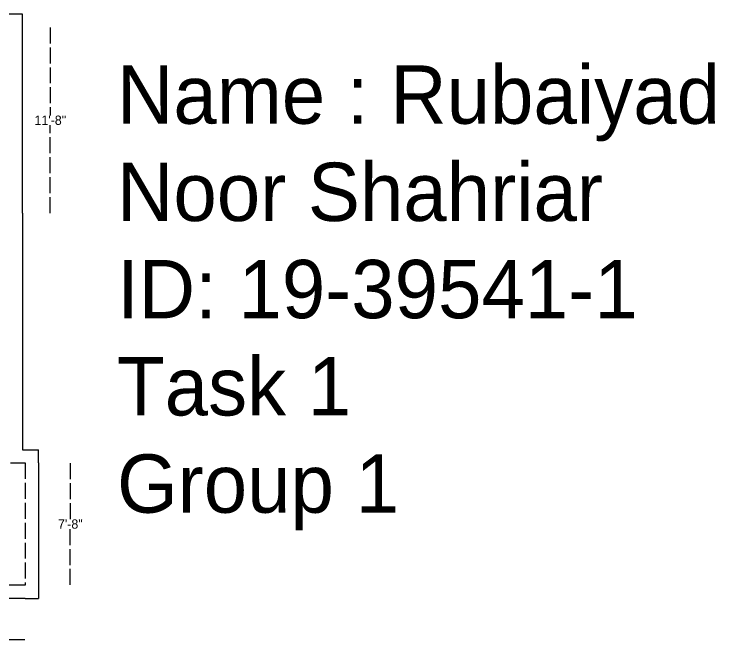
# Model space of a CAD drawing. Header units: inches. Extents: x -2112 to 1238, y 83 to 921.
# Drawn here: x -1062 to -535, y 263 to 739 of the extents above; entities that cross this region are included whole.
import ezdxf

# ---------------------------------------------------------------- set-up
doc = ezdxf.new("R2010")
doc.units = ezdxf.units.IN
doc.header["$MEASUREMENT"] = 0
doc.linetypes.add('ACAD_ISO02W100', pattern=[15, 12, -3])
doc.dimstyles.new('Group Task', dxfattribs={"dimtxt": 7, "dimasz": 0.18, "dimexe": 0.18, "dimexo": 0.0625, "dimgap": 0.09, "dimtad": 0, "dimtih": 1, "dimtoh": 1, "dimdec": 0, "dimzin": 0, "dimdsep": 46, "dimlunit": 3, "dimtxsty": 'Standard', "dimcen": 0.09, "dimse1": 1, "dimse2": 1, "dimadec": 0, "dimazin": 0, "dimtfac": 1, "dimtdec": 0, "dimtofl": 0, "dimtmove": 0, "dimatfit": 3, "dimfxl": 1, "dimtolj": 1, "dimtzin": 0, "dimarcsym": 0})

# ---------------------------------------------------------------- blocks, each defined once
blk = doc.blocks.new('*D36')
at = {"color": 0, "linetype": 'ACAD_ISO02W100', "lineweight": -2}
for p, q in [((-1020.08, 400.43), (-1020.08, 358.2)), ((-1020.08, 308.79), (-1020.08, 351.02))]:
    blk.add_line(p, q, dxfattribs=at)
at = {"color": 0, "linetype": 'ACAD_ISO02W100'}
for points in [[(-1020.11, 400.43), (-1020.05, 400.43), (-1020.08, 400.61)], [(-1020.11, 308.79), (-1020.05, 308.79), (-1020.08, 308.61)]]:
    blk.add_solid(points, dxfattribs=at)
at = {"layer": 'Defpoints', "color": 0, "linetype": 'ACAD_ISO02W100'}
for p in [(-1054.06, 400.61), (-1054.06, 308.61), (-1020.08, 308.61)]:
    blk.add_point(p, dxfattribs=at)
at = {"color": 0, "linetype": 'ACAD_ISO02W100', "insert": (-1020.08, 354.61), "char_height": 7, "attachment_point": 5}
blk.add_mtext('\\A1;7\'-8"', dxfattribs=at)
blk = doc.blocks.new('*D37')
at = {"color": 0, "linetype": 'ACAD_ISO02W100', "lineweight": -2}
for p, q in [((-1169.88, 267.42), (-1125.56, 267.42)), ((-1054.24, 267.42), (-1098.55, 267.42))]:
    blk.add_line(p, q, dxfattribs=at)
at = {"color": 0, "linetype": 'ACAD_ISO02W100'}
for points in [[(-1169.88, 267.45), (-1169.88, 267.39), (-1170.06, 267.42)], [(-1054.24, 267.45), (-1054.24, 267.39), (-1054.06, 267.42)]]:
    blk.add_solid(points, dxfattribs=at)
at = {"layer": 'Defpoints', "color": 0, "linetype": 'ACAD_ISO02W100'}
for p in [(-1170.06, 308.61), (-1054.06, 308.61), (-1054.06, 267.42)]:
    blk.add_point(p, dxfattribs=at)
at = {"color": 0, "linetype": 'ACAD_ISO02W100', "insert": (-1112.06, 267.42), "char_height": 7, "attachment_point": 5}
blk.add_mtext('\\A1;9\'-8"', dxfattribs=at)
blk = doc.blocks.new('*D43')
at = {"color": 0, "linetype": 'ACAD_ISO02W100', "lineweight": -2}
for p, q in [((-1035.14, 728.43), (-1035.14, 662.2)), ((-1035.14, 588.79), (-1035.14, 655.02))]:
    blk.add_line(p, q, dxfattribs=at)
at = {"color": 0, "linetype": 'ACAD_ISO02W100'}
for points in [[(-1035.17, 728.43), (-1035.11, 728.43), (-1035.14, 728.61)], [(-1035.17, 588.79), (-1035.11, 588.79), (-1035.14, 588.61)]]:
    blk.add_solid(points, dxfattribs=at)
at = {"layer": 'Defpoints', "color": 0, "linetype": 'ACAD_ISO02W100'}
for p in [(-1134.06, 728.61), (-1134.06, 588.61), (-1035.14, 588.61)]:
    blk.add_point(p, dxfattribs=at)
at = {"color": 0, "linetype": 'ACAD_ISO02W100', "insert": (-1035.14, 658.61), "char_height": 7, "attachment_point": 5}
blk.add_mtext('\\A1;11\'-8"', dxfattribs=at)

msp = doc.modelspace()

# ---------------------------------------------------------------- linework, layer by layer
for p, q in [((-1056.06, 738.52), (-1066.06, 738.61)), ((-1056.06, 728.61), (-1056.06, 738.52)), ((-1056.06, 588.61), (-1056.06, 728.61)), ((-1056.06, 588.61), (-1056.06, 410.61)), ((-1056.06, 410.61), (-1054.06, 410.61)), ((-1054.06, 410.61), (-1044.06, 410.61)), ((-1044.06, 400.61), (-1044.06, 410.61)), ((-1044.06, 400.61), (-1044.06, 308.61)), ((-1044.06, 308.61), (-1044.06, 298.61)), ((-1054.06, 298.61), (-1160.06, 298.61)), ((-1054.06, 298.61), (-1044.06, 298.61))]:
    msp.add_line(p, q)
at = {"linetype": 'ACAD_ISO02W100'}
for p, q in [((-1170.06, 400.61), (-1054.06, 400.61)), ((-1054.06, 400.61), (-1054.06, 308.61)), ((-1054.06, 308.61), (-1170.06, 308.61))]:
    msp.add_line(p, q, dxfattribs=at)

# ---------------------------------------------------------------- texts
at = {"insert": (-984.93, 699.89), "char_height": 43.9131, "width": 135410.4958, "attachment_point": 1}
msp.add_mtext('Name : Rubaiyad^JNoor Shahriar\\PID: 19-39541-1^JTask 1^JGroup 1', dxfattribs=at)

# ---------------------------------------------------------------- dimensions: what is measured, and where the dimension line sits
at = {"linetype": 'ACAD_ISO02W100'}
for base, p1, p2, picture, middle in [((-1035.14, 588.61), (-1134.06, 728.61), (-1134.06, 588.61), '*D43', (-1035.14, 658.61)), ((-1020.08, 308.61), (-1054.06, 400.61), (-1054.06, 308.61), '*D36', (-1020.08, 354.61))]:
    dim = msp.add_linear_dim(base=base, p1=p1, p2=p2, angle=90, dimstyle='Group Task', dxfattribs=at)
    dim.commit()
    dim.dimension.update_dxf_attribs({"geometry": picture, "text_midpoint": middle})
dim = msp.add_linear_dim(base=(-1054.06, 267.42), p1=(-1170.06, 308.61), p2=(-1054.06, 308.61), dimstyle='Group Task', dxfattribs=at)
dim.commit()
dim.dimension.update_dxf_attribs({"geometry": '*D37', "text_midpoint": (-1112.06, 267.42)})

doc.saveas('drawing.dxf')
